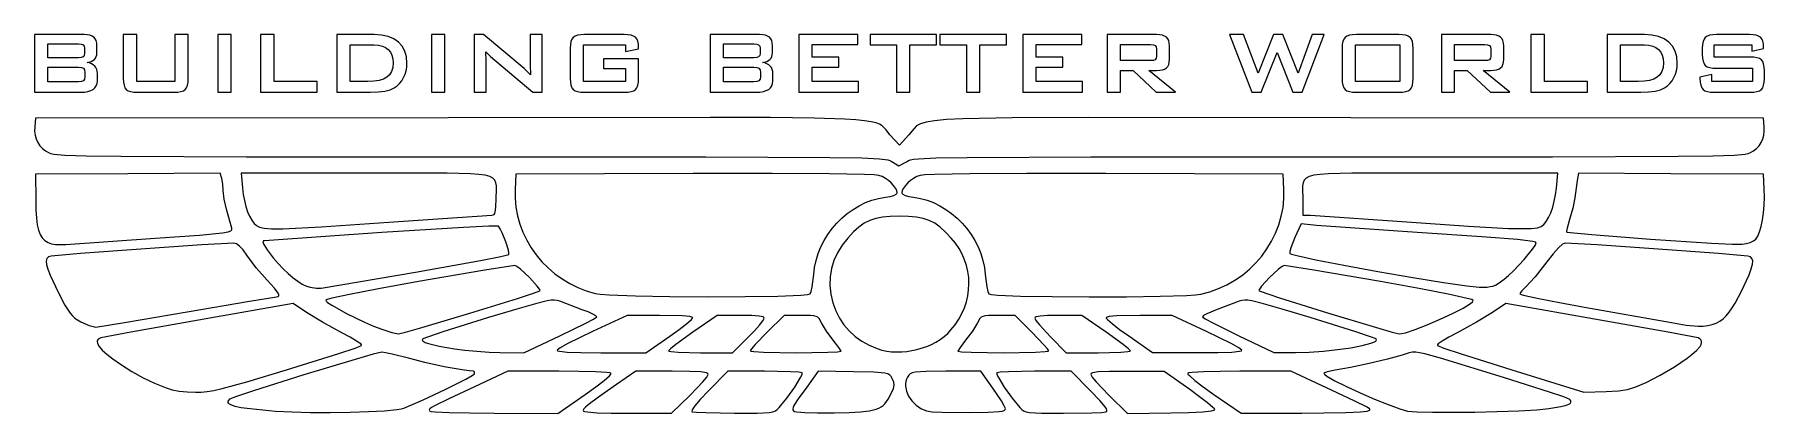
# Model space of a CAD drawing. Extents: x 3 to 217, y 10 to 57.
import ezdxf

# ---------------------------------------------------------------- set-up
doc = ezdxf.new("R2010")
doc.units = 0
doc.layers.add('Layer_1', color=7, linetype='CONTINUOUS')

msp = doc.modelspace()

# ---------------------------------------------------------------- linework, layer by layer
at = {"layer": 'Layer_1', "color": 7}
for points in [[(3.108339, 56.891678), (3.108339, 49.766131), (8.771552, 49.766131), (9.262957, 49.787862), (9.68883, 49.853338), (10.049143, 49.962275), (10.343981, 50.114958), (10.573258, 50.311102), (10.73706, 50.550709), (10.835302, 50.834342), (10.868068, 51.161438), (10.868068, 52.071322), (10.847437, 52.344513), (10.785546, 52.590611), (10.682365, 52.809898), (10.537868, 53.002091), (10.354536, 53.163522), (10.134911, 53.29024), (9.879048, 53.382527), (9.587004, 53.440382), (10.111119, 53.571615), (10.321347, 53.680271), (10.49703, 53.817431), (10.635658, 53.985353), (10.734633, 54.178393), (10.794012, 54.396551), (10.813796, 54.640109), (10.813796, 55.509918), (10.789836, 55.851689), (10.717897, 56.141813), (10.597924, 56.380856), (10.429861, 56.568251), (10.209925, 56.709927), (9.93442, 56.810962), (9.60326, 56.87164), (9.216503, 56.891678), (3.108339, 56.891678)], [(4.739753, 55.732027), (8.521954, 55.732027), (8.869172, 55.705215), (9.10178, 55.624218), (9.238234, 55.469278), (9.283672, 55.220075), (9.283672, 54.545564), (9.238234, 54.29608), (9.10178, 54.14114), (8.869172, 54.060424), (8.521954, 54.033613), (4.739753, 54.033613), (4.739753, 55.732027)], [(14.070471, 56.891678), (14.070471, 51.45128), (14.093585, 50.995773), (14.163012, 50.620418), (14.278808, 50.324931), (14.440973, 50.109595), (14.669827, 49.959453), (14.978747, 49.851926), (15.367762, 49.78758), (15.836759, 49.766131), (20.339841, 49.766131), (20.808443, 49.78758), (21.196159, 49.851926), (21.50302, 49.959453), (21.72891, 50.109595), (21.894039, 50.324931), (22.011895, 50.620418), (22.082591, 50.995773), (22.106157, 51.45128), (22.106157, 56.891678), (20.454564, 56.891678), (20.454564, 51.107533), (15.728753, 51.107533), (15.728753, 56.891678), (14.070471, 56.891678)], [(25.746739, 56.891678), (25.746739, 49.766131), (27.405048, 49.766131), (27.405048, 56.891678), (25.746739, 56.891678)], [(31.045518, 56.891678), (31.045518, 49.766131), (38.050273, 49.766131), (38.050273, 51.107533), (32.703855, 51.107533), (32.703855, 56.891678), (31.045518, 56.891678)], [(40.470329, 56.891678), (40.470329, 49.766131), (44.62972, 49.766131), (45.573754, 49.800562), (46.375829, 49.904138), (47.036511, 50.076575), (47.5558, 50.31844), (47.90886, 50.568771), (48.219869, 50.861435), (48.488545, 51.195869), (48.715451, 51.572635), (48.895227, 51.983551), (49.02392, 52.420431), (49.100967, 52.883275), (49.126649, 53.372649), (49.060891, 54.161742), (48.8639, 54.85742), (48.535111, 55.459682), (48.075089, 55.968247), (47.494558, 56.372389), (46.797469, 56.66082), (45.984105, 56.834104), (45.054747, 56.891678), (40.470329, 56.891678)], [(42.128667, 55.617444), (45.068011, 55.617444), (45.614958, 55.582167), (46.089374, 55.476051), (46.49154, 55.299098), (46.820894, 55.051589), (47.080538, 54.738322), (47.265958, 54.358733), (47.377154, 53.912258), (47.414125, 53.39946), (47.366994, 52.807358), (47.225318, 52.31234), (46.98938, 51.914124), (46.65918, 51.612993), (46.229356, 51.391731), (45.688336, 51.233969), (45.03612, 51.139142), (44.272709, 51.107533), (42.128667, 51.107533), (42.128667, 55.617444)], [(52.160256, 56.891678), (52.160256, 49.766131), (53.818876, 49.766131), (53.818876, 56.891678), (52.160256, 56.891678)], [(57.445714, 56.891678), (57.445714, 49.766131), (58.935283, 49.766131), (58.935283, 53.61536), (58.868114, 54.747635), (59.461627, 54.168515), (64.693181, 49.766131), (65.825456, 49.766131), (65.825456, 56.891678), (64.335605, 56.891678), (64.335605, 53.150258), (64.403338, 51.916382), (64.032498, 52.305567), (63.593925, 52.691364), (58.578272, 56.891678), (57.445714, 56.891678)], [(71.070556, 56.891678), (70.601503, 56.869947), (70.212601, 56.804189), (69.903567, 56.694687), (69.674685, 56.54144), (69.51269, 56.328927), (69.396979, 56.035698), (69.327552, 55.661753), (69.30441, 55.206529), (69.30441, 51.45128), (69.327552, 50.995773), (69.396979, 50.620418), (69.51269, 50.324931), (69.674685, 50.109595), (69.903567, 49.959453), (70.212601, 49.851926), (70.601503, 49.78758), (71.070556, 49.766131), (75.984892, 49.766131), (76.453663, 49.78758), (76.841437, 49.851926), (77.148212, 49.959453), (77.37399, 50.109595), (77.53909, 50.324931), (77.657059, 50.620418), (77.727897, 50.995773), (77.751321, 51.45128), (77.751321, 53.905484), (73.430216, 53.905484), (73.430216, 52.691364), (76.140114, 52.691364), (76.140114, 51.107533), (70.962465, 51.107533), (70.962465, 55.617444), (76.140114, 55.617444), (76.140114, 54.822142), (77.751321, 55.111984), (77.751321, 55.273698), (77.727332, 55.707755), (77.655365, 56.065896), (77.535421, 56.3484), (77.367499, 56.554704), (77.136923, 56.702307), (76.829583, 56.807576), (76.445479, 56.870793), (75.984892, 56.891678), (71.070556, 56.891678)], [(86.596166, 56.891678), (86.596166, 49.766131), (92.259519, 49.766131), (92.750868, 49.787862), (93.176741, 49.853338), (93.537139, 49.962275), (93.831779, 50.114958), (94.061226, 50.311102), (94.224915, 50.550709), (94.323128, 50.834342), (94.355866, 51.161438), (94.355866, 52.071322), (94.335264, 52.344513), (94.273457, 52.590611), (94.170164, 52.809898), (94.025666, 53.002091), (93.842504, 53.163522), (93.622935, 53.29024), (93.366959, 53.382527), (93.074859, 53.440382), (93.599228, 53.571615), (93.809766, 53.680271), (93.98559, 53.817431), (94.124161, 53.985353), (94.223221, 54.178393), (94.282488, 54.396551), (94.302244, 54.640109), (94.302244, 55.509918), (94.278255, 55.851689), (94.206006, 56.141813), (94.086061, 56.380856), (93.917857, 56.568251), (93.697724, 56.709927), (93.422275, 56.810962), (93.091228, 56.87164), (92.704301, 56.891678), (86.596166, 56.891678)], [(88.228257, 55.732027), (92.009752, 55.732027), (92.357168, 55.705215), (92.589719, 55.624218), (92.726032, 55.469278), (92.77147, 55.220075), (92.77147, 54.545564), (92.726032, 54.29608), (92.589719, 54.14114), (92.357168, 54.060424), (92.009752, 54.033613), (88.228257, 54.033613), (88.228257, 55.732027)], [(97.558524, 56.891678), (97.558524, 49.766131), (104.920291, 49.766131), (104.920291, 51.107533), (99.216579, 51.107533), (99.216579, 52.873962), (102.507008, 52.873962), (102.507008, 54.087235), (99.216579, 54.087235), (99.216579, 55.678404), (104.853122, 55.678404), (104.853122, 56.891678), (97.558524, 56.891678)], [(106.369784, 56.891678), (106.369784, 55.617444), (109.639328, 55.617444), (109.639328, 49.766131), (111.297666, 49.766131), (111.297666, 55.617444), (114.58104, 55.617444), (114.58104, 56.891678), (106.369784, 56.891678)], [(114.998729, 56.891678), (114.998729, 55.617444), (118.268838, 55.617444), (118.268838, 49.766131), (119.927175, 49.766131), (119.927175, 55.617444), (123.209984, 55.617444), (123.209984, 56.891678), (114.998729, 56.891678)], [(125.239444, 56.891678), (125.239444, 49.766131), (132.601211, 49.766131), (132.601211, 51.107533), (126.897782, 51.107533), (126.897782, 52.873962), (130.187929, 52.873962), (130.187929, 54.087235), (126.897782, 54.087235), (126.897782, 55.678404), (132.534042, 55.678404), (132.534042, 56.891678), (125.239444, 56.891678)], [(135.661911, 56.891678), (135.661911, 49.766131), (137.293438, 49.766131), (137.293438, 52.455709), (138.864287, 52.455709), (141.73618, 49.766131), (144.115878, 49.766131), (140.826014, 52.455709), (141.769765, 52.455709), (142.156409, 52.476029), (142.487738, 52.536707), (142.763469, 52.637742), (142.983603, 52.779418), (143.151525, 52.966813), (143.271469, 53.205573), (143.343436, 53.49598), (143.367425, 53.837751), (143.367425, 55.509918), (143.343436, 55.851689), (143.271469, 56.141813), (143.151525, 56.380856), (142.983603, 56.568251), (142.763469, 56.709927), (142.487738, 56.810962), (142.156409, 56.87164), (141.769765, 56.891678), (135.661911, 56.891678)], [(137.293438, 55.658367), (141.021311, 55.658367), (141.371831, 55.62958), (141.601278, 55.543502), (141.727431, 55.378402), (141.769765, 55.098438), (141.769765, 54.242175), (141.727431, 53.9608), (141.601278, 53.79062), (141.371831, 53.704542), (141.021311, 53.676038), (137.293438, 53.676038), (137.293438, 55.658367)], [(150.790152, 56.891678), (153.533916, 49.766131), (154.680021, 49.766131), (156.669123, 54.694013), (158.630567, 49.766131), (159.749861, 49.766131), (162.500116, 56.891678), (161.017039, 56.891678), (159.290967, 52.112244), (157.363107, 56.891678), (156.203456, 56.891678), (154.309463, 52.112244), (152.502394, 56.891678), (150.790152, 56.891678)], [(166.470983, 56.891678), (166.00193, 56.869947), (165.61331, 56.804189), (165.304559, 56.694687), (165.075676, 56.54144), (164.913399, 56.328927), (164.797405, 56.035698), (164.727979, 55.661753), (164.704554, 55.206529), (164.704554, 51.45128), (164.727979, 50.995773), (164.797405, 50.620418), (164.913399, 50.324931), (165.075676, 50.109595), (165.304559, 49.959453), (165.61331, 49.851926), (166.00193, 49.78758), (166.470983, 49.766131), (171.716083, 49.766131), (172.184572, 49.78758), (172.572346, 49.851926), (172.878839, 49.959453), (173.104617, 50.109595), (173.269999, 50.324931), (173.387968, 50.620418), (173.458806, 50.995773), (173.482512, 51.45128), (173.482512, 55.206529), (173.458806, 55.661753), (173.387968, 56.035698), (173.269999, 56.328927), (173.104617, 56.54144), (172.878839, 56.694687), (172.572346, 56.804189), (172.184572, 56.869947), (171.716083, 56.891678), (166.470983, 56.891678)], [(166.362892, 55.617444), (171.830948, 55.617444), (171.830948, 51.107533), (166.362892, 51.107533), (166.362892, 55.617444)], [(176.97473, 56.891678), (176.97473, 49.766131), (178.606257, 49.766131), (178.606257, 52.455709), (180.176541, 52.455709), (183.048717, 49.766131), (185.428415, 49.766131), (182.138832, 52.455709), (183.082301, 52.455709), (183.469228, 52.476029), (183.800275, 52.536707), (184.075724, 52.637742), (184.295857, 52.779418), (184.463779, 52.966813), (184.584006, 53.205573), (184.656255, 53.49598), (184.680244, 53.837751), (184.680244, 55.509918), (184.656255, 55.851689), (184.584006, 56.141813), (184.463779, 56.380856), (184.295857, 56.568251), (184.075724, 56.709927), (183.800275, 56.810962), (183.469228, 56.87164), (183.082301, 56.891678), (176.97473, 56.891678)], [(178.606257, 55.658367), (182.33413, 55.658367), (182.68465, 55.62958), (182.913815, 55.543502), (183.04025, 55.378402), (183.082301, 55.098438), (183.082301, 54.242175), (183.04025, 53.9608), (182.913815, 53.79062), (182.68465, 53.704542), (182.33413, 53.676038), (178.606257, 53.676038), (178.606257, 55.658367)], [(188.044333, 56.891678), (188.044333, 49.766131), (195.048524, 49.766131), (195.048524, 51.107533), (189.70267, 51.107533), (189.70267, 56.891678), (188.044333, 56.891678)], [(197.469144, 56.891678), (197.469144, 49.766131), (201.628535, 49.766131), (202.572286, 49.800562), (203.374644, 49.904138), (204.035326, 50.076575), (204.554333, 50.31844), (204.907675, 50.568771), (205.218402, 50.861435), (205.48736, 51.195869), (205.713984, 51.572635), (205.894042, 51.983551), (206.022453, 52.420431), (206.099782, 52.883275), (206.125464, 53.372649), (206.059706, 54.161742), (205.862433, 54.85742), (205.533926, 55.459682), (205.073904, 55.968247), (204.493091, 56.372389), (203.796002, 56.66082), (202.98292, 56.834104), (202.05328, 56.891678), (197.469144, 56.891678)], [(199.127482, 55.617444), (202.066826, 55.617444), (202.613773, 55.582167), (203.088189, 55.476051), (203.490073, 55.299098), (203.819709, 55.051589), (204.079071, 54.738322), (204.264491, 54.358733), (204.375686, 53.912258), (204.41294, 53.39946), (204.365809, 52.807358), (204.224133, 52.31234), (203.988195, 51.914124), (203.657995, 51.612993), (203.228171, 51.391731), (202.687151, 51.233969), (202.034935, 51.139142), (201.271524, 51.107533), (199.127482, 51.107533), (199.127482, 55.617444)], [(210.986178, 56.891678), (210.517124, 56.869947), (210.128222, 56.804189), (209.819189, 56.694687), (209.590306, 56.54144), (209.428029, 56.328927), (209.312318, 56.035698), (209.242891, 55.661753), (209.219749, 55.206529), (209.219749, 54.417435), (209.242891, 53.961929), (209.312318, 53.586573), (209.428029, 53.291369), (209.590306, 53.076033), (209.819189, 52.925609), (210.128222, 52.818082), (210.517124, 52.753735), (210.986178, 52.732287), (215.428638, 52.732287), (215.428638, 51.107533), (210.392946, 51.107533), (210.392946, 51.949967), (208.929906, 51.646578), (208.929906, 51.45128), (208.953331, 50.995773), (209.024169, 50.620418), (209.142138, 50.324931), (209.307238, 50.109595), (209.536402, 49.959453), (209.846564, 49.851926), (210.237724, 49.78758), (210.7096, 49.766131), (215.111984, 49.766131), (215.58386, 49.78758), (215.974738, 49.851926), (216.284618, 49.959453), (216.514064, 50.109595), (216.679164, 50.324931), (216.797133, 50.620418), (216.867971, 50.995773), (216.891678, 51.45128), (216.891678, 52.428898), (216.867971, 52.884122), (216.797133, 53.258067), (216.679164, 53.551295), (216.514064, 53.763809), (216.284618, 53.917055), (215.974738, 54.026558), (215.58386, 54.092315), (215.111984, 54.114047), (210.669242, 54.114047), (210.669242, 55.64482), (215.334093, 55.64482), (215.334093, 54.835407), (216.797133, 55.179153), (216.797133, 55.327602), (216.772298, 55.740493), (216.697791, 56.082829), (216.573613, 56.354327), (216.399764, 56.554704), (216.167496, 56.702307), (215.861849, 56.807576), (215.483107, 56.870793), (215.030704, 56.891678), (210.986178, 56.891678)], [(4.739753, 52.860415), (8.521954, 52.860415), (8.899426, 52.828524), (9.142081, 52.732287), (9.278536, 52.541787), (9.323973, 52.226262), (9.323973, 51.6875), (9.278536, 51.370282), (9.142081, 51.174702), (8.899426, 51.078746), (8.521954, 51.046573), (4.739753, 51.046573), (4.739753, 52.860415)], [(88.228257, 52.860415), (92.009752, 52.860415), (92.387366, 52.828524), (92.630077, 52.732287), (92.766672, 52.541787), (92.812392, 52.226262), (92.812392, 51.6875), (92.766672, 51.370282), (92.630077, 51.174702), (92.387366, 51.078746), (92.009752, 51.046573), (88.228257, 51.046573), (88.228257, 52.860415)], [(86.593061, 46.663944), (54.226123, 46.621611), (3.210137, 46.543435), (3.121265, 45.480022), (3.113955, 44.95904), (3.178217, 44.4612), (3.311059, 43.9913), (3.509433, 43.555549), (3.77032, 43.158744), (4.090698, 42.806813), (4.467578, 42.505117), (4.897882, 42.25902), (5.119455, 42.18282), (5.481602, 42.115086), (6.854021, 42.003608), (9.467963, 41.920635), (13.776198, 41.861651), (29.286709, 41.800126), (57.007987, 41.786297), (86.074619, 41.774726), (101.40493, 41.710662), (105.335439, 41.643775), (107.531975, 41.545562), (108.560957, 41.409813), (108.814675, 41.325993), (108.989088, 41.230602), (109.919293, 40.655997), (110.928237, 41.21), (111.111117, 41.310188), (111.358626, 41.398242), (111.745271, 41.474442), (112.344146, 41.5402), (114.474924, 41.642364), (118.342215, 41.711508), (133.648256, 41.776137), (162.988643, 41.78658), (190.709922, 41.800408), (206.220291, 41.861651), (210.528695, 41.920635), (213.142355, 42.003608), (214.514802, 42.115086), (214.876893, 42.18282), (215.098438, 42.25902), (215.528827, 42.505117), (215.905593, 42.806813), (216.225916, 43.158744), (216.486689, 43.555549), (216.685091, 43.9913), (216.817736, 44.4612), (216.882082, 44.95904), (216.874744, 45.480022), (216.786127, 46.543435), (165.770225, 46.621611), (133.403005, 46.663944), (123.922878, 46.621046), (117.831958, 46.493764), (115.804473, 46.388777), (114.321113, 46.251053), (113.280277, 46.07664), (112.580649, 45.861586), (112.121473, 45.601942), (111.801433, 45.294037), (111.173488, 44.517362), (109.998033, 43.242), (108.822295, 44.517362), (108.334051, 45.120753), (108.122102, 45.3756), (107.874311, 45.601942), (107.548626, 45.800909), (107.101868, 45.974193), (106.491704, 46.123771), (105.674953, 46.251053), (104.609282, 46.357451), (103.252075, 46.445222), (99.492028, 46.569964), (94.052759, 46.638544), (86.593061, 46.663944)], [(26.055264, 39.777157), (14.632686, 39.701522), (3.210137, 39.626168), (3.248378, 36.420688), (3.278576, 35.214753), (3.342047, 34.211735), (3.445454, 33.389057), (3.595483, 32.724424), (3.798768, 32.195257), (4.062025, 31.778697), (4.391914, 31.45273), (4.795069, 31.194497), (5.195909, 31.04633), (5.707578, 30.955737), (6.303349, 30.926386), (6.956693, 30.960535), (18.005101, 31.743419), (23.473665, 32.118493), (26.318436, 32.376726), (27.017162, 32.496106), (27.372282, 32.627057), (27.453506, 32.701282), (27.487881, 32.783126), (27.468097, 32.977859), (26.871733, 35.158591), (26.549972, 36.532448), (26.411824, 37.608562), (26.355379, 38.410637), (26.229932, 39.124942), (26.055264, 39.777157)], [(28.634493, 39.770384), (28.80552, 37.939326), (28.904862, 37.133582), (29.047102, 36.368195), (29.22716, 35.654455), (29.441084, 35.004497), (29.684078, 34.430175), (29.952471, 33.942777), (30.241184, 33.554722), (30.545984, 33.277297), (30.914849, 33.085668), (31.482115, 32.956975), (32.387767, 32.894886), (33.771502, 32.903353), (38.535131, 33.146628), (46.893142, 33.716435), (59.630396, 34.580882), (59.776305, 34.597251), (59.891734, 34.653977), (59.980069, 34.765455), (60.044981, 34.944948), (60.116947, 35.563297), (60.134727, 36.618526), (60.174803, 37.756728), (60.177907, 38.206591), (60.128518, 38.584486), (59.995309, 38.897471), (59.746954, 39.150906), (59.352407, 39.351002), (58.780625, 39.504248), (58.000563, 39.616573), (56.980612, 39.694184), (54.097712, 39.768973), (44.08616, 39.770384), (28.634493, 39.770384)], [(84.489941, 39.710835), (62.584698, 39.626168), (62.493258, 37.752777), (62.49213, 36.654368), (62.592883, 35.569506), (62.791567, 34.503835), (63.084232, 33.462717), (63.466078, 32.452079), (63.933438, 31.477002), (64.482078, 30.543128), (65.107201, 29.656104), (65.805418, 28.821008), (66.571934, 28.043486), (67.402514, 27.329181), (68.293207, 26.683457), (69.239781, 26.111957), (70.238001, 25.619761), (71.283634, 25.212797), (72.372448, 24.896144), (73.013939, 24.805833), (74.103881, 24.726528), (77.361008, 24.60235), (81.608452, 24.524175), (86.311686, 24.492848), (90.934768, 24.509499), (94.942888, 24.574693), (97.800953, 24.689275), (98.631533, 24.765475), (98.973868, 24.854375), (99.09607, 25.15353), (99.217144, 25.701606), (99.399177, 27.232661), (99.502188, 28.11009), (99.686762, 28.97369), (99.948382, 29.817817), (100.28225, 30.638237), (100.684135, 31.429306), (101.149237, 32.18679), (101.672759, 32.905046), (102.250468, 33.579275), (102.877566, 34.204679), (103.549537, 34.776462), (104.261866, 35.289259), (105.009473, 35.738275), (105.788406, 36.118428), (106.593586, 36.425204), (107.420497, 36.652957), (108.264624, 36.797455), (108.851646, 36.892564), (109.308282, 37.018999), (109.604615, 37.165473), (109.683073, 37.242802), (109.710166, 37.321259), (109.656262, 37.603764), (109.505273, 37.913926), (109.273286, 38.236224), (108.976106, 38.555135), (108.630384, 38.855137), (108.251924, 39.120991), (107.856531, 39.336891), (107.460573, 39.487597), (106.876937, 39.559846), (105.662253, 39.618831), (101.294582, 39.699264), (94.26753, 39.729744), (84.489941, 39.710835)], [(135.506407, 39.710835), (125.7291, 39.729744), (118.701766, 39.699264), (114.334095, 39.618831), (113.119411, 39.559564), (112.535775, 39.487597), (112.139817, 39.336891), (111.744706, 39.120991), (111.365964, 38.855137), (111.020242, 38.555135), (110.723344, 38.236224), (110.491075, 37.913926), (110.340086, 37.603764), (110.286182, 37.321259), (110.313275, 37.242802), (110.391733, 37.165473), (110.688066, 37.018999), (111.144702, 36.892564), (111.731724, 36.797455), (112.575851, 36.652957), (113.403044, 36.425204), (114.208224, 36.118428), (114.986875, 35.738275), (115.734764, 35.289259), (116.446811, 34.776462), (117.118782, 34.204679), (117.74588, 33.579275), (118.323589, 32.905046), (118.847111, 32.18679), (119.312213, 31.429306), (119.714098, 30.638237), (120.048249, 29.817817), (120.309869, 28.97369), (120.494442, 28.11009), (120.597171, 27.232661), (120.779204, 25.701606), (120.900278, 25.15353), (121.02248, 24.854375), (121.35522, 24.769144), (122.166044, 24.694355), (124.960609, 24.577233), (128.885756, 24.503573), (133.420502, 24.474504), (138.043867, 24.490308), (142.235149, 24.551833), (145.473085, 24.659924), (146.572058, 24.73189), (147.237538, 24.81571), (148.360218, 25.105835), (149.440283, 25.492197), (150.472934, 25.96887), (151.453656, 26.53021), (152.377934, 27.170008), (153.241252, 27.882901), (154.03853, 28.662964), (154.765816, 29.50455), (155.418032, 30.401453), (155.990943, 31.34859), (156.479752, 32.339473), (156.879943, 33.368737), (157.187001, 34.430457), (157.39641, 35.518988), (157.50309, 36.628404), (157.50309, 37.752777), (157.41165, 39.626168), (135.506407, 39.710835)], [(175.910188, 39.770384), (165.898636, 39.768973), (163.015736, 39.694184), (161.996068, 39.616573), (161.215723, 39.504248), (160.643941, 39.351002), (160.249394, 39.150906), (160.001321, 38.897471), (159.86783, 38.584486), (159.818441, 38.206591), (159.821545, 37.756728), (159.861621, 36.618526), (159.861621, 34.582011), (160.798599, 34.562255), (172.687774, 33.732522), (180.32753, 33.197428), (185.265855, 32.937502), (186.899075, 32.904764), (188.069733, 32.933268), (188.848666, 33.021039), (189.306713, 33.165537), (189.620826, 33.408531), (189.927037, 33.787555), (190.217726, 34.284266), (190.486119, 34.880319), (190.724315, 35.557088), (190.925257, 36.296511), (191.081608, 37.079959), (191.186313, 37.889373), (191.361573, 39.770384), (175.910188, 39.770384)], [(193.899879, 39.777157), (193.757075, 38.837075), (193.459048, 36.716175), (193.207871, 35.445328), (192.822355, 34.047199), (192.517273, 32.965159), (192.45095, 32.612664), (192.45857, 32.454902), (195.546646, 32.166188), (202.807377, 31.616419), (210.363595, 31.125917), (212.919118, 30.999482), (214.162589, 30.980008), (214.641802, 31.061853), (215.115935, 31.210866), (215.53052, 31.405599), (215.830804, 31.625168), (216.072387, 31.976253), (216.292802, 32.507677), (216.486407, 33.189244), (216.64812, 33.989908), (216.772862, 34.879473), (216.855553, 35.827457), (216.890831, 36.803099), (216.873616, 37.776202), (216.786127, 39.626168), (205.343144, 39.701522), (193.899879, 39.777157)], [(109.998033, 34.436384), (108.866886, 34.411548), (107.901122, 34.327164), (107.06518, 34.168555), (106.324064, 33.920764), (105.642497, 33.569115), (104.985766, 33.09865), (104.318311, 32.494413), (103.605135, 31.741726), (102.894217, 30.855266), (102.319895, 29.930706), (101.883297, 28.970586), (101.584424, 27.977728), (101.424404, 26.95439), (101.403237, 25.903395), (101.52177, 24.827564), (101.78085, 23.728872), (102.133346, 22.745046), (102.583491, 21.837701), (103.129591, 21.00825), (103.770517, 20.257821), (104.504859, 19.58839), (105.330924, 19.000803), (106.247864, 18.497037), (107.253986, 18.078219), (107.824075, 17.902677), (108.415331, 17.775395), (109.023237, 17.694961), (109.643562, 17.660248), (110.271224, 17.669843), (110.901708, 17.722901), (112.153364, 17.954606), (113.36184, 18.345766), (113.938137, 18.598355), (114.490164, 18.88735), (115.013122, 19.211623), (115.502213, 19.569764), (115.952922, 19.960924), (116.360733, 20.383975), (116.87974, 21.029417), (117.329884, 21.703081), (117.711166, 22.40017), (118.023586, 23.117015), (118.267144, 23.849381), (118.442122, 24.593037), (118.547955, 25.343748), (118.584644, 26.097281), (118.552753, 26.849686), (118.451718, 27.596728), (118.282102, 28.334457), (118.04306, 29.058357), (117.735438, 29.764195), (117.358671, 30.448302), (116.91276, 31.106162), (116.397986, 31.733542), (115.682553, 32.488768), (115.013404, 33.094982), (114.355544, 33.566857), (113.673695, 33.919635), (112.932297, 34.167991), (112.096073, 34.326882), (111.129744, 34.411548), (109.998033, 34.436384)], [(60.429367, 33.207306), (60.104529, 33.229319), (59.239236, 33.210411), (56.122374, 33.062526), (46.003014, 32.418777), (31.5284, 31.415759), (31.39124, 31.384997), (31.326893, 31.296662), (31.3379, 31.145955), (31.426518, 30.928644), (31.844207, 30.277839), (32.598022, 29.309535), (33.210162, 28.592973), (33.827947, 27.936806), (34.442909, 27.348373), (35.046018, 26.834164), (35.628807, 26.401235), (36.182809, 26.056641), (36.699276, 25.807157), (37.169176, 25.659555), (37.943311, 25.545537), (38.517633, 25.544408), (50.190627, 27.546775), (58.208561, 28.976795), (60.709049, 29.467862), (61.700214, 29.714524), (61.734645, 29.895993), (61.677918, 30.249617), (61.362394, 31.274648), (60.897856, 32.393095), (60.655145, 32.862995), (60.429367, 33.207306)], [(159.63923, 33.481344), (158.878641, 31.819337), (158.371487, 30.554699), (158.240536, 30.099193), (158.220216, 29.848015), (158.460952, 29.746697), (159.111192, 29.576799), (161.460974, 29.067953), (164.91227, 28.394006), (169.108068, 27.627773), (173.434534, 26.883553), (177.242277, 26.268308), (180.118968, 25.846668), (181.65341, 25.682415), (182.639495, 25.692293), (183.013721, 25.735473), (183.343639, 25.814777), (183.65493, 25.93839), (183.973841, 26.115061), (184.738099, 26.658904), (185.27799, 27.114128), (185.899161, 27.705666), (187.194844, 29.083475), (188.248944, 30.36561), (188.567573, 30.837486), (188.68413, 31.125353), (188.603697, 31.22667), (188.276884, 31.322908), (186.373013, 31.545299), (181.949744, 31.882273), (173.984868, 32.424986), (161.55185, 33.305519), (159.63923, 33.481344)], [(27.740413, 31.126764), (23.787467, 30.898728), (16.22854, 30.379722), (8.779256, 29.833622), (5.155241, 29.524306), (4.837543, 29.407184), (4.633666, 29.20483), (4.547503, 28.897208), (4.583007, 28.463715), (4.744127, 27.88403), (5.03476, 27.138117), (6.020308, 25.065759), (6.865282, 23.450319), (7.493198, 22.456615), (7.780895, 22.120488), (8.080502, 21.853224), (8.414032, 21.625752), (8.803584, 21.408724), (9.872416, 20.941364), (10.331168, 20.799406), (10.658264, 20.747195), (14.224283, 21.297528), (21.977463, 22.620868), (29.649647, 23.943926), (33.021355, 24.494259), (33.196615, 24.516555), (33.288902, 24.589086), (33.293982, 24.719473), (33.20734, 24.915899), (32.738851, 25.539046), (31.847029, 26.52259), (30.503933, 28.079046), (29.356418, 29.610102), (28.873818, 30.278686), (28.446815, 30.75169), (28.070331, 31.032784), (27.740413, 31.126764)], [(192.286979, 31.124788), (192.124984, 31.087253), (191.927428, 30.977186), (191.425637, 30.538895), (190.781042, 29.810479), (189.994206, 28.791657), (188.545277, 26.948181), (187.920437, 26.232466), (187.472268, 25.785708), (186.903308, 25.231141), (186.730306, 25.00367), (186.666524, 24.850424), (186.82993, 24.770273), (187.297855, 24.640733), (189.016306, 24.260861), (191.55941, 23.764432), (194.665266, 23.20535), (205.401564, 21.295552), (207.210044, 20.992446), (208.693404, 20.862059), (209.331509, 20.869397), (209.910346, 20.929792), (210.437255, 21.046632), (210.919573, 21.222739), (211.364638, 21.461499), (211.780069, 21.766581), (212.17264, 22.140808), (212.549971, 22.587848), (212.919682, 23.110806), (213.288829, 23.713068), (214.05478, 25.168206), (214.994298, 27.203028), (215.2689, 27.932008), (215.418478, 28.496735), (215.446418, 28.917528), (215.357235, 29.21499), (215.154035, 29.41057), (214.840769, 29.524306), (211.214495, 29.833622), (203.762982, 30.379722), (196.212126, 30.898446), (192.286979, 31.124788)], [(62.440765, 28.368041), (58.769901, 27.769448), (50.551307, 26.355515), (45.621449, 25.475264), (42.031865, 24.785513), (39.837869, 24.29755), (39.281327, 24.132733), (39.094213, 24.022384), (39.145013, 23.929815), (39.291205, 23.797452), (39.831096, 23.43141), (41.635625, 22.434319), (43.898765, 21.34353), (45.012131, 20.860648), (46.011762, 20.471746), (47.269345, 20.067321), (48.066905, 19.892908), (48.950825, 20.10909), (50.976334, 20.687646), (56.914007, 22.46367), (62.802292, 24.285133), (64.766558, 24.920415), (65.564401, 25.216184), (65.57315, 25.290408), (65.516141, 25.419666), (65.238716, 25.810261), (64.259123, 26.886939), (63.151401, 27.916204), (62.713674, 28.24725), (62.440765, 28.368041)], [(157.555865, 28.368041), (157.282674, 28.24725), (156.844665, 27.916204), (155.736943, 26.886939), (154.757632, 25.810261), (154.480207, 25.419948), (154.423198, 25.290408), (154.431947, 25.216184), (156.976745, 24.362461), (162.906234, 22.498101), (168.941839, 20.668737), (170.890866, 20.108526), (171.740919, 19.898552), (172.065757, 19.930726), (172.521263, 20.036559), (173.740463, 20.432799), (175.231161, 21.011637), (176.826281, 21.698566), (178.358466, 22.417668), (179.660075, 23.093872), (180.56375, 23.65239), (180.814081, 23.863775), (180.902135, 24.017304), (180.719819, 24.128781), (180.174566, 24.293035), (178.007099, 24.777893), (174.422877, 25.467079), (169.445041, 26.355515), (161.226447, 27.769448), (157.555865, 28.368041)], [(35.054202, 23.654084), (23.382563, 21.614746), (15.012614, 20.125741), (11.279406, 19.409743), (10.975171, 19.232508), (10.886412, 19.121877), (10.840325, 18.996006), (10.877437, 18.697132), (11.088991, 18.332219), (11.477527, 17.898443), (12.045583, 17.391855), (12.79573, 16.809348), (13.730422, 16.147537), (15.139049, 15.239346), (16.526623, 14.458437), (17.921168, 13.789852), (19.350765, 13.218917), (20.105766, 12.99963), (20.992508, 12.833401), (21.967614, 12.727286), (22.987734, 12.68721), (23.703845, 12.701039), (24.434039, 12.764821), (25.269699, 12.90057), (26.302209, 13.130863), (29.323398, 13.965394), (34.228984, 15.447626), (40.690745, 17.473417), (42.714278, 18.14313), (43.525949, 18.452728), (43.521716, 18.527517), (43.410802, 18.650848), (42.910422, 19.01689), (42.105525, 19.498643), (41.075978, 20.043897), (38.679911, 21.333088), (36.713951, 22.527452), (35.054202, 23.654084)], [(67.314179, 24.082497), (66.943621, 24.059919), (66.459327, 23.982308), (65.011245, 23.628966), (62.691943, 22.957841), (59.222303, 21.90487), (53.58068, 20.135901), (51.804374, 19.545775), (51.080474, 19.267221), (51.014434, 19.135423), (51.110671, 18.99657), (51.368058, 18.851226), (51.7849, 18.699955), (53.091307, 18.381608), (55.017192, 18.044917), (56.284934, 17.882921), (57.764343, 17.745761), (59.271974, 17.648112), (60.623254, 17.60465), (63.560905, 17.57671), (68.032152, 19.666001), (71.21449, 21.210321), (72.201985, 21.732997), (72.587783, 21.987844), (72.566616, 22.048239), (72.472919, 22.130648), (72.097563, 22.347395), (71.520136, 22.609015), (70.799341, 22.886157), (68.012961, 23.932919), (67.692356, 24.040164), (67.314179, 24.082497)], [(152.68217, 24.082779), (152.304274, 24.040446), (151.983387, 23.932919), (149.257121, 22.906195), (147.972445, 22.380979), (147.578463, 22.167619), (147.430296, 22.025661), (147.774043, 21.769686), (148.719487, 21.246446), (151.837761, 19.70269), (156.258772, 17.614528), (158.959921, 17.595337), (160.623621, 17.633437), (162.388639, 17.757615), (164.144625, 17.948961), (165.780668, 18.189415), (167.186417, 18.459783), (168.251241, 18.742006), (168.621234, 18.881706), (168.86451, 19.017455), (168.967239, 19.146712), (168.915874, 19.267221), (168.191974, 19.545775), (166.415668, 20.135901), (160.774045, 21.90487), (157.304687, 22.957841), (154.985103, 23.629248), (153.537021, 23.98259), (153.05301, 24.060484), (152.68217, 24.082779)], [(184.942146, 23.654084), (183.282397, 22.527452), (181.316437, 21.333088), (178.92037, 20.043897), (177.890823, 19.498643), (177.085926, 19.01689), (176.585546, 18.650848), (176.474915, 18.527517), (176.470399, 18.452728), (177.273603, 18.14313), (179.27343, 17.473135), (185.657861, 15.447626), (194.592735, 12.677332), (197.331137, 12.766797), (198.854573, 12.846383), (199.979228, 13.01233), (201.013573, 13.33491), (202.266075, 13.88355), (204.010773, 14.78271), (205.770711, 15.83173), (207.337044, 16.897966), (207.982204, 17.395806), (208.4998, 17.847643), (208.936962, 18.35903), (209.060858, 18.592428), (209.121253, 18.806917), (209.117302, 18.99911), (209.049004, 19.165903), (208.915795, 19.30391), (208.717111, 19.409743), (204.983875, 20.125741), (196.613728, 21.614746), (184.942146, 23.654084)], [(76.34529, 22.188504), (72.067365, 20.195732), (69.015696, 18.696568), (68.063479, 18.168812), (67.685301, 17.889977), (67.739487, 17.813777), (67.960467, 17.749148), (68.925103, 17.651499), (70.62521, 17.595055), (73.106225, 17.57671), (78.63129, 17.57671), (81.625386, 19.633546), (82.776006, 20.451708), (83.694921, 21.159239), (84.289281, 21.680504), (84.435472, 21.847297), (84.46567, 21.939301), (84.091443, 22.036104), (83.186921, 22.115126), (80.328574, 22.188504), (76.34529, 22.188504)], [(87.475288, 22.188504), (84.469339, 20.115581), (82.346463, 18.583397), (81.701021, 18.064108), (81.463672, 17.809826), (81.544388, 17.762977), (81.77581, 17.719232), (82.625863, 17.64529), (85.419581, 17.57671), (89.37549, 17.57671), (91.328186, 19.51473), (92.086517, 20.296204), (92.707406, 20.991317), (93.12707, 21.524717), (93.281164, 21.820486), (93.245039, 21.91503), (93.131586, 21.99377), (92.640519, 22.107224), (91.743899, 22.169595), (90.377944, 22.188504), (87.475288, 22.188504)], [(95.744681, 22.188504), (93.648053, 20.105986), (92.167515, 18.569568), (91.717088, 18.051126), (91.551424, 17.799948), (91.666288, 17.755075), (91.995077, 17.713306), (93.202424, 17.642468), (97.171879, 17.57671), (101.141617, 17.626099), (102.349246, 17.679157), (102.792617, 17.74435), (102.506726, 18.215661), (101.819515, 19.113692), (100.992886, 20.237219), (100.37115, 21.251526), (100.062682, 21.788595), (99.898146, 21.955106), (99.688737, 22.067148), (99.404822, 22.136292), (99.017895, 22.172417), (97.819862, 22.188504), (95.744681, 22.188504)], [(122.190598, 22.188504), (120.983533, 22.172417), (120.594349, 22.136292), (120.309022, 22.067712), (120.098484, 21.955388), (119.933949, 21.788877), (119.625198, 21.251526), (119.003462, 20.237219), (118.176833, 19.113692), (117.489622, 18.215661), (117.203731, 17.74435), (117.647384, 17.679157), (118.855013, 17.626099), (122.824469, 17.57671), (126.793924, 17.638235), (128.001271, 17.704839), (128.33006, 17.744068), (128.444924, 17.786119), (128.280671, 18.032781), (127.833067, 18.549812), (126.362407, 20.091875), (124.279889, 22.188504), (122.190598, 22.188504)], [(129.618405, 22.188504), (128.279542, 22.169312), (127.379818, 22.107788), (126.873793, 21.998286), (126.753849, 21.924061), (126.715184, 21.835444), (126.868149, 21.54419), (127.284427, 21.012484), (128.653204, 19.529688), (130.590942, 17.57671), (134.561809, 17.57671), (137.366251, 17.645572), (138.219409, 17.719797), (138.451678, 17.763541), (138.532676, 17.81039), (138.295609, 18.064672), (137.649885, 18.583961), (135.527009, 20.116146), (132.52106, 22.188504), (129.618405, 22.188504)], [(139.688658, 22.188504), (136.815636, 22.115408), (135.906316, 22.036386), (135.530678, 21.939866), (135.560029, 21.848144), (135.70368, 21.682197), (136.288162, 21.163755), (137.192402, 20.460175), (138.324396, 19.646528), (141.271078, 17.600981), (146.843274, 17.589128), (149.347714, 17.601828), (151.061932, 17.654603), (152.034187, 17.749712), (152.256578, 17.814059), (152.311047, 17.889977), (151.934563, 18.168812), (150.986861, 18.696568), (147.949585, 20.195732), (143.692545, 22.188504), (139.688658, 22.188504)], [(46.011762, 17.618761), (44.964154, 17.377179), (42.747298, 16.753186), (36.397298, 14.846774), (30.146075, 12.878557), (28.052269, 12.177234), (27.177154, 11.827279), (27.007087, 11.574126), (27.000765, 11.459261), (27.050182, 11.35117), (27.326308, 11.153332), (27.855278, 10.975532), (28.657071, 10.81269), (29.751247, 10.659726), (32.897178, 10.363392), (34.887127, 10.250503), (37.188649, 10.190108), (39.644829, 10.177972), (42.098469, 10.211274), (44.392654, 10.285781), (46.370749, 10.398388), (47.875558, 10.545143), (48.401338, 10.630374), (48.749883, 10.722943), (51.054509, 11.707052), (53.930354, 13.060308), (56.400927, 14.308012), (57.179296, 14.743763), (57.490023, 14.974903), (57.489176, 15.184595), (57.433861, 15.248377), (57.348347, 15.272083), (56.797449, 15.316957), (55.96066, 15.437748), (53.742112, 15.84443), (51.318951, 16.366259), (49.317996, 16.87821), (47.280069, 17.409635), (46.495491, 17.56655), (46.011762, 17.618761)], [(173.798319, 17.632026), (173.353537, 17.626946), (172.978181, 17.550746), (172.103574, 17.258081), (170.303561, 16.762499), (168.043525, 16.229946), (165.743696, 15.753837), (163.824585, 15.426459), (162.857692, 15.221566), (162.563616, 15.104726), (162.455808, 14.997199), (162.551481, 14.867659), (162.823543, 14.670386), (163.809345, 14.112432), (165.236261, 13.402643), (166.927337, 12.620323), (168.706465, 11.845059), (170.396694, 11.155872), (171.82107, 10.632068), (172.802921, 10.35295), (173.940841, 10.255583), (175.86729, 10.205912), (181.105899, 10.232441), (186.559561, 10.397259), (188.754968, 10.520872), (190.269655, 10.665652), (191.742573, 10.914854), (192.257628, 11.041572), (192.632984, 11.17337), (192.873719, 11.312223), (192.986044, 11.461237), (192.975602, 11.622668), (192.847755, 11.798774), (192.115388, 12.098212), (190.325535, 12.709223), (184.647788, 14.511777), (176.843497, 16.903328), (174.917894, 17.433623), (174.281201, 17.56909), (173.798319, 17.632026)], [(61.588454, 15.270955), (57.475065, 13.367366), (54.305427, 11.890214), (52.603627, 11.050321), (52.171263, 10.798297), (51.948025, 10.620779), (51.881138, 10.489263), (51.917827, 10.375245), (52.11002, 10.322752), (52.599112, 10.272799), (54.336189, 10.185592), (56.865747, 10.122657), (59.925601, 10.093588), (67.772507, 10.071292), (71.154941, 12.418534), (72.455421, 13.349586), (73.497103, 14.149968), (74.173872, 14.73445), (74.342359, 14.919023), (74.379894, 15.017801), (74.219592, 15.068601), (73.820812, 15.116015), (72.413934, 15.196448), (70.371774, 15.250917), (67.906563, 15.270955), (61.588454, 15.270955)], [(77.409832, 15.270955), (75.041423, 13.636888), (72.794088, 12.071401), (71.523805, 11.130754), (71.180059, 10.834421), (70.990688, 10.621908), (70.925494, 10.469226), (70.954845, 10.351821), (71.095392, 10.296788), (71.433212, 10.245988), (72.620239, 10.160474), (74.353083, 10.103465), (76.46975, 10.082581), (81.818143, 10.082581), (84.090879, 12.294357), (84.973388, 13.183357), (85.696159, 13.968781), (86.184403, 14.565681), (86.363615, 14.888543), (86.315919, 14.991554), (86.160132, 15.075375), (85.447803, 15.192779), (84.073946, 15.253739), (81.886441, 15.270955), (77.409832, 15.270955)], [(88.800886, 15.270955), (86.397763, 12.855132), (85.371321, 11.788897), (84.693706, 11.004883), (84.365481, 10.503374), (84.332461, 10.358594), (84.386648, 10.28437), (84.920612, 10.221999), (86.085343, 10.167248), (89.619895, 10.105441), (92.406557, 10.104594), (93.919833, 10.177408), (94.354737, 10.260663), (94.657844, 10.385405), (94.891524, 10.559819), (95.117584, 10.791241), (96.070084, 11.951739), (97.045726, 13.326443), (97.772448, 14.507543), (97.95815, 14.898139), (97.979599, 15.08751), (97.553444, 15.15863), (96.528977, 15.21705), (93.298661, 15.270955), (88.800886, 15.270955)], [(99.967008, 15.28563), (98.553075, 13.332652), (97.492201, 11.85409), (96.954568, 11.034234), (96.83801, 10.792934), (96.799346, 10.622472), (96.821077, 10.491521), (96.885424, 10.368472), (97.009601, 10.304972), (97.292953, 10.25135), (98.307542, 10.174303), (99.871335, 10.140437), (101.926195, 10.152008), (103.761768, 10.191237), (105.194046, 10.259817), (106.287939, 10.380325), (107.108924, 10.574494), (107.437148, 10.70601), (107.721628, 10.864054), (107.970266, 11.051732), (108.191528, 11.271583), (108.583817, 11.81853), (108.963971, 12.526908), (109.245628, 13.142717), (109.355977, 13.577339), (109.303766, 13.950719), (109.09718, 14.382237), (108.950706, 14.62777), (108.787017, 14.813472), (108.550233, 14.948657), (108.184755, 15.043201), (106.845328, 15.148188), (104.323391, 15.206043), (99.967008, 15.28563)], [(115.746335, 15.270955), (113.276891, 15.258819), (111.947906, 15.17895), (111.57622, 15.094001), (111.328146, 14.967848), (111.149782, 14.79287), (110.987504, 14.560883), (110.851473, 14.304343), (110.76342, 14.028894), (110.721086, 13.738488), (110.72278, 13.436792), (110.848368, 12.815621), (111.122406, 12.197272), (111.526831, 11.61279), (112.044426, 11.093783), (112.656849, 10.671297), (113.347164, 10.377221), (114.021957, 10.283241), (115.245955, 10.214097), (118.64504, 10.175714), (120.97168, 10.218048), (122.321831, 10.297634), (122.707911, 10.360005), (122.942438, 10.442132), (123.056455, 10.547683), (123.080727, 10.680046), (122.949775, 11.019277), (122.616471, 11.60771), (121.544591, 13.201983), (120.039782, 15.270955), (115.746335, 15.270955)], [(126.697687, 15.270955), (123.467371, 15.21705), (122.442904, 15.15863), (122.016749, 15.08751), (122.03848, 14.898139), (122.2239, 14.507543), (122.950904, 13.326443), (123.926264, 11.951739), (124.878764, 10.791241), (125.104824, 10.560666), (125.338504, 10.386534), (125.640482, 10.260663), (126.070589, 10.175432), (127.557336, 10.095281), (130.281062, 10.082581), (133.774127, 10.136768), (134.94676, 10.19547), (135.5081, 10.267154), (135.613087, 10.342508), (135.636794, 10.465839), (135.570471, 10.649001), (135.405654, 10.903001), (134.746665, 11.67121), (133.592376, 12.861341), (131.195745, 15.270955), (126.697687, 15.270955)], [(138.17256, 15.250917), (135.948931, 15.243297), (134.556729, 15.188828), (133.837345, 15.07481), (133.680429, 14.991554), (133.632733, 14.888543), (133.812509, 14.565117), (134.302165, 13.966806), (135.027194, 13.179123), (135.912242, 12.287866), (138.191469, 10.069881), (143.550869, 10.148339), (145.775627, 10.201114), (147.475452, 10.283805), (148.566805, 10.390203), (148.858341, 10.450881), (148.966714, 10.515228), (148.913656, 10.618239), (148.739525, 10.801966), (148.079689, 11.369232), (147.088525, 12.134901), (145.867632, 13.01741), (142.712105, 15.231161), (138.17256, 15.250917)], [(152.072287, 15.270955), (149.613849, 15.250917), (147.577052, 15.196448), (146.173843, 15.116015), (145.775909, 15.068601), (145.615889, 15.017801), (145.653425, 14.919306), (145.821912, 14.735014), (146.497834, 14.151661), (147.538105, 13.353254), (148.836892, 12.424179), (152.213398, 10.082581), (159.712607, 10.102901), (165.176148, 10.182488), (166.968541, 10.257559), (167.781623, 10.345612), (168.015585, 10.43423), (168.143714, 10.519743), (168.146537, 10.574212), (168.096583, 10.642792), (167.804201, 10.843452), (166.205694, 11.637626), (162.792216, 13.22315), (158.372899, 15.270955), (152.072287, 15.270955)]]:
    msp.add_lwpolyline(points, close=True, dxfattribs=at)

doc.saveas('drawing.dxf')
